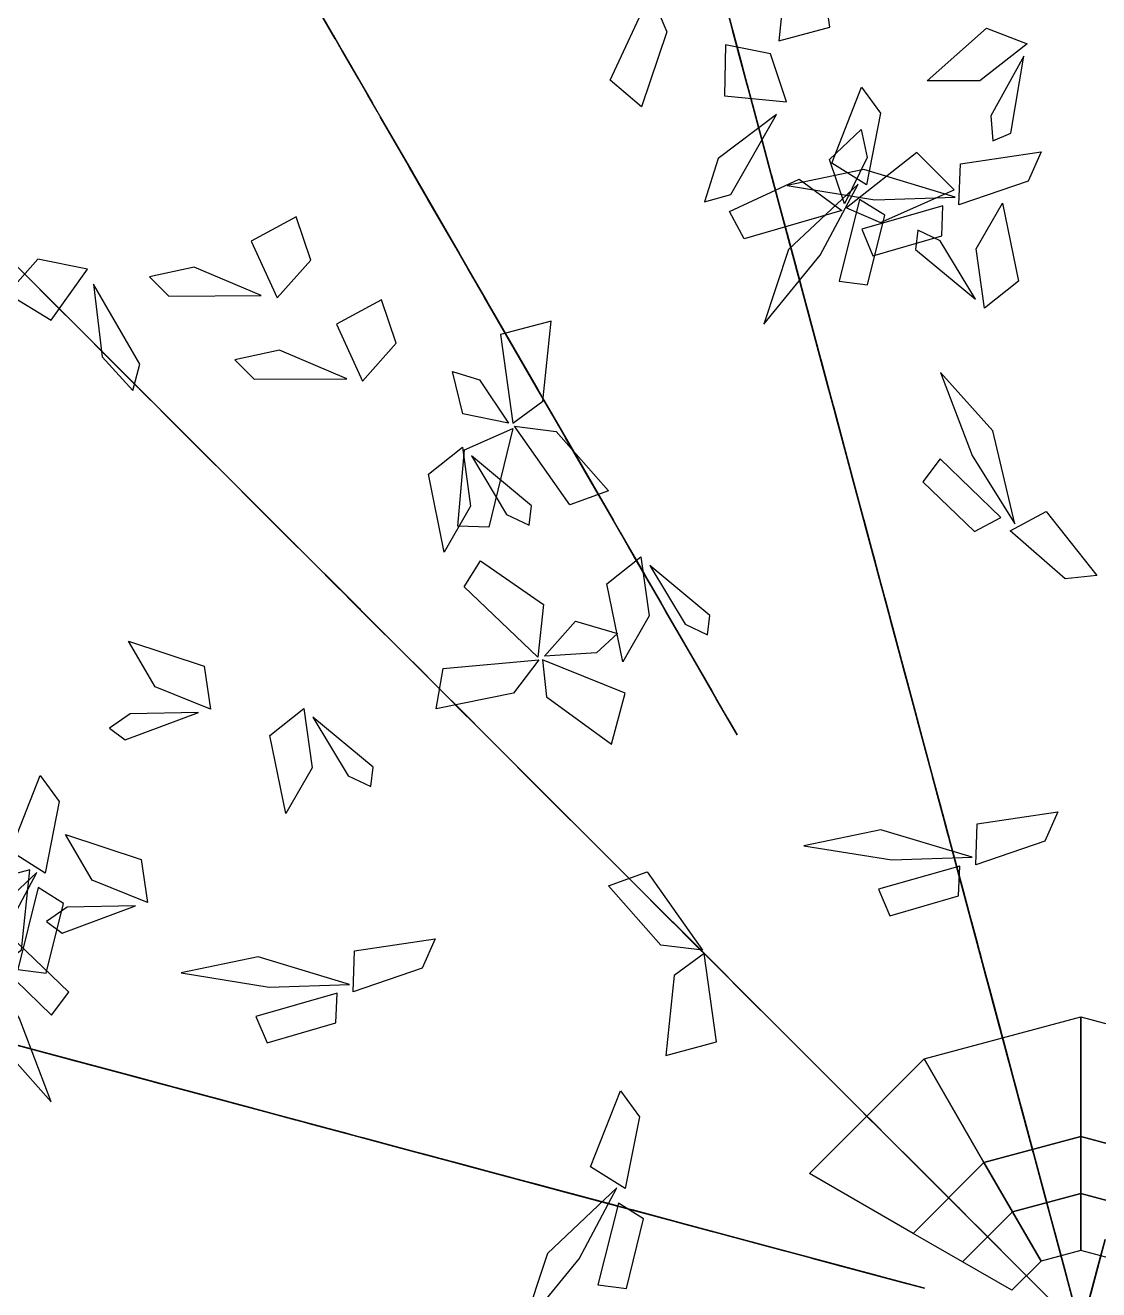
# Model space of a CAD drawing. Extents: x 169.79 to 176.47, y 71.61 to 78.33.
# Drawn here: x 171.769 to 173.175, y 75.022 to 76.678 of the extents above; entities that cross this region are included whole.
import ezdxf

# ---------------------------------------------------------------- set-up
doc = ezdxf.new("R2010")
doc.units = 0
doc.header["$MEASUREMENT"] = 0
doc.layers.add('3D_TREE_03_LEAVES', color=3, linetype='CONTINUOUS')
doc.layers.add('3D_TREE_03_TRUNK', color=45, linetype='CONTINUOUS')

msp = doc.modelspace()

# ---------------------------------------------------------------- linework, layer by layer
at = {"layer": '3D_TREE_03_LEAVES'}
for points in [[(172.7058, 76.6318, 9.1466), (172.6559, 76.8178, 9.0399), (172.6538, 76.8256, 9.0562), (172.6719, 76.7584, 9.1582)], [(172.7557, 76.6576, 4.484), (172.8224, 76.6754, 4.5614), (172.8059, 76.7913, 4.6232), (172.7668, 76.7626, 4.5655)], [(172.1748, 76.6602, 6.4064), (172.1141, 76.7654, 6.3275), (172.1019, 76.7864, 6.4064), (172.1293, 76.7391, 6.4246)], [(172.5877, 76.7201, 5.2439), (172.6089, 76.6696, 5.1951), (172.576, 76.5714, 5.1798), (172.5349, 76.6059, 5.2417)], [(172.7013, 76.6487, 3.2271), (172.7076, 76.6251, 3.1132), (172.694, 76.676, 3.0201), (172.6849, 76.7096, 3.1038)], [(172.95, 76.6053, 7.4238), (173.0277, 76.6744, 7.4797), (173.0809, 76.6536, 7.5867), (173.0191, 76.6054, 7.5355)], [(172.193, 76.6286, 6.2122), (172.2052, 76.6076, 6.3457), (172.1809, 76.6497, 6.4004), (172.1718, 76.6654, 6.3639)], [(172.7067, 76.6284, 9.1443), (172.7139, 76.6015, 8.9645), (172.7091, 76.6195, 8.968), (172.6953, 76.671, 9.0608)], [(172.707, 76.6273, 9.1513), (172.6962, 76.6676, 9.2661), (172.7148, 76.5982, 9.3716), (172.7199, 76.5791, 9.2429)], [(172.7127, 76.606, 3.0812), (172.6996, 76.6551, 2.9796), (172.7144, 76.5996, 3.0163), (172.7127, 76.606, 3.0342)], [(172.1839, 76.6444, 6.4125), (172.2234, 76.5761, 6.4611), (172.2173, 76.5866, 6.5218), (172.2021, 76.6129, 6.5036)], [(172.7659, 76.5778, 7.154), (172.7448, 76.6406, 7.0562), (172.6861, 76.6525, 6.9492), (172.6844, 76.5854, 7.0144)], [(172.7027, 76.6432, 3.2299), (172.7117, 76.6096, 3.181), (172.7246, 76.5614, 3.18), (172.7246, 76.5614, 3.1941)], [(173.0766, 76.6376, 7.596), (173.0334, 76.5593, 7.6053), (173.036, 76.5267, 7.6426), (173.0596, 76.5367, 7.6705)], [(172.7621, 76.4217, 6.1116), (172.7445, 76.4873, 6.0289), (172.7099, 76.6165, 6.0034), (172.7324, 76.5324, 6.1074)], [(172.7467, 76.4791, 3.9966), (172.7116, 76.61, 3.8517), (172.7123, 76.6073, 3.9289), (172.7267, 76.5537, 3.991)], [(172.7142, 76.6005, 3.0831), (172.7373, 76.5141, 3.0586), (172.7454, 76.4841, 2.9636), (172.7251, 76.5596, 2.9881)], [(172.8642, 76.5969, 7.2936), (172.8889, 76.5629, 7.368), (172.8705, 76.469, 7.4332), (172.825, 76.4975, 7.3308)], [(172.2902, 76.4604, 4.2332), (172.2295, 76.5655, 4.1543), (172.2173, 76.5866, 4.2332), (172.2446, 76.5392, 4.2514)], [(172.7211, 76.5746, 9.12), (172.7397, 76.5052, 9.2278), (172.7436, 76.4906, 9.1072), (172.7307, 76.5388, 9.0051)], [(172.2731, 76.4899, 6.5461), (172.2337, 76.5583, 6.5946), (172.2397, 76.5478, 6.6553), (172.2549, 76.5215, 6.6371)], [(172.7527, 76.5613, 7.1493), (172.6764, 76.5036, 7.0842), (172.6582, 76.4469, 7.1121), (172.6928, 76.4562, 7.1586)], [(172.8416, 76.444, 4.8288), (172.8221, 76.502, 4.8797), (172.8635, 76.5415, 4.8555), (172.8716, 76.505, 4.828)], [(172.264, 76.5057, 6.3457), (172.2519, 76.5267, 6.4793), (172.2762, 76.4847, 6.5339), (172.2853, 76.4689, 6.4975)], [(172.3327, 76.3868, 6.3639), (172.272, 76.4919, 6.285), (172.2598, 76.513, 6.3639), (172.2871, 76.4656, 6.3822)], [(172.9853, 76.4624, 4.6839), (172.9366, 76.5112, 4.7614), (172.8444, 76.439, 4.8232), (172.8889, 76.4195, 4.7655)], [(173.0993, 76.5124, 6.4653), (173.0822, 76.474, 6.5397), (172.9917, 76.443, 6.6049), (172.9936, 76.4966, 6.5025)], [(172.7937, 76.3037, 4.1754), (172.7603, 76.4282, 4.1726), (172.7406, 76.5019, 4.0644), (172.7774, 76.3646, 4.0945)], [(172.2822, 76.4741, 6.54), (172.3429, 76.369, 6.4611), (172.3551, 76.3479, 6.54), (172.3278, 76.3953, 6.5582)], [(172.8382, 76.4355, 4.8282), (172.7104, 76.3981, 4.9462), (172.6913, 76.4339, 4.9851), (172.7822, 76.4765, 4.9094)], [(172.7484, 76.4728, 3.9947), (172.7572, 76.44, 3.9025), (172.7552, 76.4473, 3.8987), (172.746, 76.4819, 3.942)], [(172.7637, 76.4155, 6.1074), (172.7703, 76.3909, 5.98), (172.7571, 76.4401, 5.8909), (172.7478, 76.475, 5.9906)], [(172.9868, 76.453, 6.5862), (172.8672, 76.4889, 6.5258), (172.7665, 76.468, 6.5723), (172.8815, 76.4493, 6.6002)], [(172.3084, 76.4288, 4.0389), (172.3205, 76.4078, 4.1725), (172.2962, 76.4499, 4.2271), (172.2871, 76.4656, 4.1907)], [(172.8595, 76.4697, 7.4145), (172.7685, 76.3841, 7.354), (172.7362, 76.2865, 7.4006), (172.8099, 76.3767, 7.4285)], [(172.2993, 76.4446, 4.2393), (172.3387, 76.3762, 4.2878), (172.3327, 76.3868, 4.3485), (172.3175, 76.413, 4.3303)], [(172.8614, 76.4499, 7.4378), (172.8347, 76.3427, 7.503), (172.872, 76.3379, 7.5681), (172.8945, 76.4292, 7.5123)], [(172.9706, 76.4413, 6.6095), (172.8644, 76.4109, 6.6747), (172.879, 76.3762, 6.7398), (172.9693, 76.4023, 6.684)], [(173.0488, 76.4449, 8.2568), (173.0698, 76.343, 8.3126), (173.0252, 76.3074, 8.4197), (173.0144, 76.385, 8.3685)], [(172.0988, 76.3208, 6.898), (172.1426, 76.3705, 6.8003), (172.1236, 76.4273, 6.6933), (172.0646, 76.3952, 6.7584)], [(172.816, 76.2204, 9.4315), (172.7701, 76.3918, 9.3214), (172.7626, 76.4198, 9.326), (172.7845, 76.338, 9.4292)], [(173.0135, 76.3191, 8.429), (172.9673, 76.3957, 8.4383), (172.9377, 76.4097, 8.4755), (172.9346, 76.3843, 8.5034)], [(172.3612, 76.3374, 5.5323), (172.3217, 76.4058, 5.5808), (172.3278, 76.3953, 5.6416), (172.3429, 76.369, 5.6233)], [(172.3509, 76.3552, 6.1697), (172.363, 76.3342, 6.3032), (172.3387, 76.3762, 6.3579), (172.3296, 76.392, 6.3214)], [(172.3703, 76.3216, 4.2089), (172.3308, 76.39, 4.2575), (172.3369, 76.3795, 4.3182), (172.3521, 76.3532, 4.3)], [(172.7665, 76.4053, 6.1095), (172.7951, 76.2986, 6.0798), (172.778, 76.3622, 6.048), (172.7742, 76.3766, 6.0713)], [(172.8214, 76.2001, 3.0926), (172.7755, 76.3716, 2.9824), (172.768, 76.3996, 2.9871), (172.7899, 76.3178, 3.0903)], [(171.7579, 76.3621, 8.8876), (171.7448, 76.3753, 8.6928), (171.7554, 76.3646, 8.7055), (171.7891, 76.331, 8.7948)], [(172.3521, 76.3532, 5.332), (172.3399, 76.3742, 5.4655), (172.3642, 76.3322, 5.5201), (172.3733, 76.3164, 5.4837)], [(171.8502, 76.3584, 8.4569), (171.7852, 76.3715, 8.3592), (171.7455, 76.3266, 8.2521), (171.8028, 76.2916, 8.3173)], [(171.7595, 76.3605, 8.8876), (171.8851, 76.235, 8.7774), (171.9056, 76.2145, 8.7821), (171.8457, 76.2744, 8.8853)], [(172.0779, 76.3239, 6.8934), (171.9898, 76.3612, 6.8282), (171.9315, 76.3486, 6.8561), (171.9569, 76.3233, 6.9027)], [(172.3418, 76.371, 6.37), (172.3813, 76.3026, 6.4186), (172.3752, 76.3131, 6.4793), (172.36, 76.3394, 6.4611)], [(172.3612, 76.3374, 4.0086), (172.349, 76.3585, 4.1421), (172.3733, 76.3164, 4.1968), (172.3824, 76.3006, 4.1604)], [(172.7949, 76.2991, 4.1669), (172.8013, 76.2755, 4.0531), (172.7876, 76.3264, 3.9599), (172.7786, 76.36, 4.0437)], [(171.8059, 76.3141, 3.3563), (171.8354, 76.2846, 3.4711), (171.7846, 76.3355, 3.5767), (171.7706, 76.3494, 3.4479)], [(171.8067, 76.3133, 3.3493), (171.7871, 76.333, 3.1696), (171.8002, 76.3199, 3.173), (171.8379, 76.2821, 3.2658)], [(171.8077, 76.3123, 9.2333), (171.788, 76.332, 9.0536), (171.8011, 76.3189, 9.057), (171.8389, 76.2812, 9.1498)], [(171.8579, 76.3387, 8.4522), (171.8696, 76.2438, 8.3871), (171.9097, 76.1996, 8.415), (171.9189, 76.2343, 8.4615)], [(172.7959, 76.2955, 4.182), (172.7932, 76.3055, 4.2761), (172.7888, 76.3219, 4.2751), (172.7845, 76.3382, 4.2121)], [(171.8855, 76.2345, 6.8263), (171.8223, 76.2978, 6.8018), (171.8003, 76.3197, 6.7068), (171.8556, 76.2645, 6.7313)], [(171.8092, 76.3109, 3.3517), (171.9454, 76.1747, 3.245), (171.9511, 76.1689, 3.2612), (171.9019, 76.2182, 3.3633)], [(171.8102, 76.3099, 9.2356), (171.9463, 76.1737, 9.1289), (171.9521, 76.168, 9.1452), (171.9029, 76.2172, 9.2472)], [(172.2106, 76.2119, 7.0981), (172.2544, 76.2616, 7.0004), (172.2354, 76.3184, 6.8934), (172.1764, 76.2863, 6.9585)], [(172.3703, 76.3216, 5.5262), (172.431, 76.2165, 5.4473), (172.4431, 76.1954, 5.5262), (172.4158, 76.2428, 5.5444)], [(172.3794, 76.3059, 4.2028), (172.4401, 76.2007, 4.1239), (172.4522, 76.1797, 4.2028), (172.4249, 76.227, 4.2211)], [(172.4577, 76.2906, 3.5285), (172.3911, 76.2728, 3.606), (172.4075, 76.1569, 3.6678), (172.4466, 76.1856, 3.61)], [(172.8064, 76.2564, 4.0211), (172.7932, 76.3055, 3.9194), (172.8081, 76.25, 3.9561), (172.8064, 76.2564, 3.974)], [(172.7964, 76.2937, 4.1697), (172.8054, 76.26, 4.1208), (172.8183, 76.2119, 4.1199), (172.8183, 76.2119, 4.134)], [(171.9168, 76.2033, 6.9731), (171.8922, 76.2279, 6.9242), (171.8569, 76.2632, 6.9232), (171.8569, 76.2632, 6.9373)], [(171.9447, 76.1754, 9.5041), (171.8815, 76.2386, 9.4797), (171.8595, 76.2605, 9.3846), (171.9148, 76.2053, 9.4091)], [(172.8166, 76.2181, 9.4315), (172.8214, 76.2002, 9.2367), (172.8175, 76.2148, 9.2494), (172.8052, 76.2607, 9.3388)], [(172.1897, 76.215, 7.0935), (172.1016, 76.2523, 7.0283), (172.0433, 76.2397, 7.0562), (172.0687, 76.2144, 7.1028)], [(172.8078, 76.2509, 4.023), (172.831, 76.1646, 3.9985), (172.839, 76.1346, 3.9034), (172.8188, 76.21, 3.9279)], [(171.8895, 76.2305, 6.8244), (171.9254, 76.1946, 6.7228), (171.8849, 76.2352, 6.7595), (171.8895, 76.2305, 6.7774)], [(172.4018, 76.157, 3.6734), (172.3418, 76.169, 3.7243), (172.3283, 76.2247, 3.7001), (172.3639, 76.2134, 3.6726)], [(172.8221, 76.1979, 3.0926), (172.8269, 76.18, 2.8978), (172.823, 76.1945, 2.9105), (172.8106, 76.2405, 2.9998)], [(171.9208, 76.1993, 6.9703), (171.9035, 76.2166, 6.8564), (171.9408, 76.1793, 6.7633), (171.9654, 76.1547, 6.847)], [(172.4674, 76.1534, 5.9208), (172.4279, 76.2217, 5.9694), (172.434, 76.2112, 6.0301), (172.4492, 76.1849, 6.0119)], [(173.0648, 76.025, 8.6058), (173.0361, 76.1466, 8.5453), (172.9677, 76.2233, 8.5918), (173.009, 76.1144, 8.6198)], [(171.976, 76.1441, 9.6509), (171.9514, 76.1687, 9.602), (171.9161, 76.204, 9.601), (171.9161, 76.204, 9.6152)], [(171.9181, 76.2019, 6.9853), (171.9254, 76.1946, 7.0794), (171.9374, 76.1826, 7.0785), (171.9494, 76.1706, 7.0154)], [(171.9241, 76.1959, 6.9787), (172.0153, 76.1048, 6.9759), (172.0692, 76.0509, 6.8677), (171.9687, 76.1513, 6.8978)], [(172.8737, 76.0052, 9.5023), (172.8238, 76.1912, 9.3956), (172.8217, 76.1991, 9.4118), (172.8398, 76.1318, 9.5139)], [(171.9487, 76.1714, 9.5022), (171.9846, 76.1354, 9.4006), (171.944, 76.176, 9.4373), (171.9487, 76.1714, 9.4552)], [(172.4583, 76.1692, 5.7205), (172.4462, 76.1902, 5.854), (172.4705, 76.1481, 5.9087), (172.4796, 76.1323, 5.8722)], [(172.8791, 75.985, 3.1634), (172.8293, 76.171, 3.0567), (172.8272, 76.1789, 3.0729), (172.8452, 76.1116, 3.175)], [(171.9651, 76.155, 3.2809), (171.9519, 76.1681, 3.0861), (171.9626, 76.1575, 3.0988), (171.9962, 76.1238, 3.1881)], [(171.98, 76.1401, 9.6481), (171.9627, 76.1574, 9.5342), (171.9999, 76.1201, 9.4411), (172.0246, 76.0955, 9.5248)], [(171.9667, 76.1534, 3.2809), (172.0922, 76.0279, 3.1707), (172.1127, 76.0073, 3.1754), (172.0528, 76.0672, 3.2786)], [(171.9773, 76.1427, 9.6631), (171.9846, 76.1354, 9.7572), (171.9966, 76.1234, 9.7563), (172.0086, 76.1115, 9.6933)], [(172.4074, 76.1497, 3.6728), (172.3759, 76.0204, 3.7908), (172.3354, 76.0218, 3.8297), (172.344, 76.1218, 3.7539)], [(172.4097, 76.1527, 3.6684), (172.4641, 76.1459, 3.6197), (172.5326, 76.0683, 3.6044), (172.4822, 76.05, 3.6663)], [(172.5391, 76.0292, 5.6537), (172.4784, 76.1343, 5.5748), (172.4663, 76.1554, 5.6537), (172.4936, 76.1081, 5.6719)], [(171.9833, 76.1368, 9.6566), (172.0745, 76.0456, 9.6537), (172.1284, 75.9917, 9.5455), (172.0279, 76.0922, 9.5756)], [(172.3176, 75.9879, 8.9129), (172.2967, 76.0898, 8.9688), (172.3413, 76.1254, 9.0758), (172.3521, 76.0479, 9.0246)], [(172.4765, 76.1376, 5.9147), (172.5372, 76.0324, 5.8358), (172.5494, 76.0114, 5.9147), (172.5221, 76.0587, 5.9329)], [(172.353, 76.1138, 9.0851), (172.3992, 76.0372, 9.0944), (172.4287, 76.0231, 9.1316), (172.4318, 76.0486, 9.1595)], [(173.0466, 76.0332, 8.6291), (172.9671, 76.11, 8.6942), (172.9444, 76.08, 8.7594), (173.0121, 76.0149, 8.7035)], [(172.122, 75.998, 5.2739), (172.02, 76.1001, 5.4098), (172.083, 76.037, 5.3991), (172.1205, 75.9995, 5.3418)], [(172.0479, 76.0721, 6.7981), (172.0239, 76.0961, 6.7059), (172.0293, 76.0908, 6.7021), (172.0546, 76.0655, 6.7454)], [(172.9029, 75.8962, 7.9945), (172.8853, 75.9618, 7.9117), (172.8507, 76.091, 7.8862), (172.8732, 76.0069, 7.9902)], [(172.1104, 76.0097, 9.7216), (172.0595, 76.0605, 9.8295), (172.0489, 76.0712, 9.7089), (172.0841, 76.0359, 9.6068)], [(172.0526, 76.0675, 6.8), (172.1484, 75.9717, 6.655), (172.1464, 75.9737, 6.7322), (172.1071, 76.0129, 6.7943)], [(172.8746, 76.0018, 9.5), (172.8818, 75.975, 9.3202), (172.877, 75.9929, 9.3237), (172.8632, 76.0444, 9.4165)], [(172.1071, 76.013, 9.4759), (172.0831, 76.0369, 9.3837), (172.0885, 76.0316, 9.3799), (172.1137, 76.0063, 9.4232)], [(172.5573, 75.9976, 5.4594), (172.5695, 75.9766, 5.593), (172.5452, 76.0187, 5.6476), (172.5361, 76.0344, 5.6112)], [(172.8749, 76.0007, 9.5069), (172.8641, 76.0411, 9.6217), (172.8827, 75.9716, 9.7273), (172.8878, 75.9525, 9.5985)], [(172.9191, 75.8355, 10.1702), (172.9016, 75.9012, 10.0874), (172.8669, 76.0304, 10.062), (172.8895, 75.9463, 10.166)], [(173.1725, 75.9573, 8.4848), (173.1307, 75.9529, 8.5593), (173.0586, 76.0158, 8.6244), (173.106, 76.0409, 8.522)], [(172.2108, 75.9092, 3.1819), (172.1087, 76.0113, 3.3177), (172.1718, 75.9483, 3.3071), (172.2093, 75.9107, 3.2498)], [(172.5482, 76.0134, 5.6598), (172.5877, 75.945, 5.7083), (172.5816, 75.9556, 5.769), (172.5664, 75.9819, 5.7508)], [(172.88, 75.9816, 3.1611), (172.8872, 75.9547, 2.9813), (172.8824, 75.9727, 2.9848), (172.8686, 76.0242, 3.0775)], [(172.8803, 75.9805, 3.168), (172.8695, 76.0209, 3.2828), (172.8881, 75.9514, 3.3884), (172.8932, 75.9323, 3.2596)], [(172.1117, 76.0083, 9.4778), (172.2076, 75.9125, 9.3329), (172.2056, 75.9145, 9.41), (172.1663, 75.9537, 9.4721)], [(172.1296, 75.9905, 5.2633), (172.1761, 75.944, 5.1593), (172.1521, 75.968, 5.0531), (172.116, 76.004, 5.1508)], [(172.598, 75.9273, 5.6658), (172.5585, 75.9956, 5.7144), (172.5646, 75.9851, 5.7751), (172.5797, 75.9588, 5.7569)], [(172.1498, 75.9703, 9.746), (172.1301, 75.99, 9.5662), (172.1432, 75.9769, 9.5697), (172.1809, 75.9391, 9.6625)], [(172.1341, 75.986, 5.2697), (172.1476, 75.9725, 5.3588), (172.1626, 75.9575, 5.3652), (172.1656, 75.9545, 5.2909)], [(172.4399, 75.8503, 4.8486), (172.3436, 75.9422, 4.9665), (172.3651, 75.9766, 5.0055), (172.4474, 75.9192, 4.9297)], [(172.5514, 75.8443, 9.1782), (172.5304, 75.9462, 9.234), (172.575, 75.9818, 9.341), (172.5858, 75.9043, 9.2898)], [(172.1522, 75.9678, 9.7483), (172.2884, 75.8317, 9.6416), (172.2941, 75.8259, 9.6578), (172.2449, 75.8751, 9.7599)], [(172.5889, 75.943, 5.4655), (172.5767, 75.9641, 5.5991), (172.601, 75.922, 5.6537), (172.6101, 75.9062, 5.6173)], [(172.5867, 75.9702, 9.3503), (172.6329, 75.8936, 9.3596), (172.6625, 75.8795, 9.3969), (172.6655, 75.905, 9.4248)], [(172.2559, 75.8642, 8.6008), (172.1926, 75.9274, 8.5764), (172.1707, 75.9494, 8.4813), (172.2259, 75.8941, 8.5058)], [(172.6192, 75.8905, 3.6626), (172.5797, 75.9588, 3.7111), (172.5858, 75.9483, 3.7718), (172.601, 75.922, 3.7536)], [(172.9045, 75.89, 7.9902), (172.9111, 75.8654, 7.8629), (172.898, 75.9146, 7.7737), (172.8886, 75.9495, 7.8735)], [(172.889, 75.9481, 9.4756), (172.9076, 75.8786, 9.5835), (172.9115, 75.864, 9.4629), (172.8986, 75.9122, 9.3608)], [(172.6101, 75.9062, 3.4622), (172.598, 75.9273, 3.5958), (172.6222, 75.8852, 3.6504), (172.6314, 75.8694, 3.614)], [(172.8944, 75.9278, 3.1367), (172.913, 75.8584, 3.2446), (172.9169, 75.8438, 3.1239), (172.904, 75.892, 3.0219)], [(172.2183, 75.9017, 3.1712), (172.2649, 75.8552, 3.0672), (172.2409, 75.8792, 2.9611), (172.2048, 75.9152, 3.0587)], [(172.6071, 75.9115, 5.6598), (172.6678, 75.8063, 5.5808), (172.6799, 75.7853, 5.6598), (172.6526, 75.8326, 5.678)], [(172.2998, 75.8202, 4.1066), (172.2366, 75.8835, 4.0822), (172.2146, 75.9054, 3.9871), (172.2699, 75.8502, 4.0116)], [(172.2228, 75.8972, 3.1776), (172.2363, 75.8837, 3.2668), (172.2514, 75.8687, 3.2731), (172.2544, 75.8657, 3.1988)], [(172.449, 75.8515, 4.8492), (172.4894, 75.8974, 4.9), (172.5443, 75.8813, 4.8759), (172.5168, 75.856, 4.8484)], [(172.2872, 75.8329, 8.7476), (172.2625, 75.8575, 8.6987), (172.2273, 75.8928, 8.6978), (172.2273, 75.8928, 8.7119)], [(172.9208, 75.8294, 10.166), (172.9274, 75.8048, 10.0386), (172.9142, 75.854, 9.9495), (172.9049, 75.8889, 10.0492)], [(172.9073, 75.8798, 7.9924), (172.9359, 75.7731, 7.9626), (172.9188, 75.8367, 7.9308), (172.915, 75.851, 7.9542)], [(172.9241, 75.817, 9.9107), (172.9304, 75.7934, 9.7969), (172.9168, 75.8443, 9.7037), (172.9078, 75.8779, 9.7875)], [(171.9041, 75.8712, 7.7682), (172.0029, 75.8385, 7.824), (172.0114, 75.782, 7.9311), (171.9388, 75.8114, 7.8799)], [(172.2599, 75.8602, 8.599), (172.2958, 75.8243, 8.4973), (172.2552, 75.8648, 8.534), (172.2599, 75.8602, 8.5519)], [(172.6283, 75.8747, 3.6565), (172.689, 75.7695, 3.5776), (172.7012, 75.7485, 3.6565), (172.6739, 75.7958, 3.6747)], [(172.3311, 75.789, 4.2534), (172.3065, 75.8136, 4.2045), (172.2712, 75.8489, 4.2036), (172.2712, 75.8489, 4.2177)], [(172.2911, 75.8289, 8.7448), (172.2738, 75.8462, 8.631), (172.3111, 75.8089, 8.5378), (172.3357, 75.7843, 8.6215)], [(172.4413, 75.8467, 4.8442), (172.4082, 75.8031, 4.7954), (172.3068, 75.7825, 4.7802), (172.3161, 75.8353, 4.8421)], [(172.5367, 75.7363, 4.7043), (172.5546, 75.8029, 4.7818), (172.446, 75.8466, 4.8436), (172.4514, 75.7983, 4.7858)], [(172.3038, 75.8162, 4.1048), (172.3397, 75.7803, 4.0031), (172.2991, 75.8209, 4.0398), (172.3038, 75.8162, 4.0577)], [(172.9356, 75.7743, 9.7649), (172.9224, 75.8234, 9.6633), (172.9373, 75.7679, 9.7), (172.9356, 75.7743, 9.7178)], [(172.9235, 75.8191, 10.1681), (172.9521, 75.7125, 10.1384), (172.9351, 75.7761, 10.1065), (172.9312, 75.7904, 10.1299)], [(172.9256, 75.8115, 9.9136), (172.9346, 75.7779, 9.8646), (172.9475, 75.7297, 9.8637), (172.9475, 75.7297, 9.8778)], [(172.374, 75.746, 9.643), (172.3232, 75.7969, 9.7508), (172.3125, 75.8076, 9.6302), (172.3478, 75.7723, 9.5282)], [(172.3351, 75.785, 4.2506), (172.3178, 75.8023, 4.1367), (172.3551, 75.765, 4.0436), (172.3797, 75.7404, 4.1273)], [(171.9955, 75.7777, 7.9404), (171.906, 75.776, 7.9497), (171.8791, 75.7574, 7.9869), (171.8996, 75.742, 8.0148)], [(172.1101, 75.6456, 8.2568), (172.0891, 75.7475, 8.3126), (172.1337, 75.7831, 8.4197), (172.1445, 75.7055, 8.3685)], [(172.4121, 75.708, 2.9864), (172.3488, 75.7712, 2.9619), (172.3269, 75.7932, 2.8669), (172.3821, 75.7379, 2.8913)], [(172.3324, 75.7876, 4.2657), (172.3397, 75.7803, 4.3598), (172.3517, 75.7683, 4.3588), (172.3637, 75.7564, 4.2958)], [(172.3384, 75.7816, 4.2591), (172.4296, 75.6905, 4.2562), (172.4835, 75.6366, 4.148), (172.383, 75.7371, 4.1781)], [(172.9687, 75.6504, 5.1054), (172.9337, 75.7814, 4.9605), (172.9344, 75.7786, 5.0376), (172.9488, 75.725, 5.0997)], [(172.1454, 75.7715, 8.429), (172.1916, 75.6949, 8.4383), (172.2212, 75.6808, 8.4755), (172.2243, 75.7062, 8.5034)], [(172.937, 75.7688, 9.7668), (172.9602, 75.6824, 9.7423), (172.9682, 75.6524, 9.6473), (172.948, 75.7279, 9.6717)], [(172.4126, 75.7075, 9.6743), (172.4421, 75.678, 9.7891), (172.3912, 75.7288, 9.8947), (172.3773, 75.7428, 9.7659)], [(172.4433, 75.6767, 3.1332), (172.4187, 75.7013, 3.0842), (172.3834, 75.7366, 3.0833), (172.3834, 75.7366, 3.0974)], [(172.4134, 75.7067, 9.6673), (172.3937, 75.7264, 9.4876), (172.4068, 75.7132, 9.491), (172.4446, 75.6755, 9.5838)], [(172.985, 75.5898, 10.3355), (172.9499, 75.7207, 10.1906), (172.9506, 75.718, 10.2678), (172.965, 75.6644, 10.3299)], [(171.7884, 75.6954, 6.4653), (171.8131, 75.6614, 6.5397), (171.7947, 75.5675, 6.6049), (171.7492, 75.596, 6.5025)], [(172.416, 75.704, 2.9845), (172.452, 75.6681, 2.8829), (172.4114, 75.7087, 2.9196), (172.416, 75.704, 2.9374)], [(172.4158, 75.7042, 9.6696), (172.552, 75.568, 9.5629), (172.5578, 75.5623, 9.5792), (172.5085, 75.6115, 9.6812)], [(172.4473, 75.6727, 3.1304), (172.43, 75.69, 3.0165), (172.4673, 75.6528, 2.9233), (172.4919, 75.6281, 3.0071)], [(172.4622, 75.6579, 4.0784), (172.4382, 75.6818, 3.9862), (172.4436, 75.6765, 3.9824), (172.4689, 75.6512, 4.0257)], [(172.9735, 75.6327, 6.7574), (172.9798, 75.6091, 6.6435), (172.9662, 75.66, 6.5503), (172.9572, 75.6937, 6.6341)], [(172.9958, 75.5494, 3.1807), (172.9607, 75.6803, 3.0358), (172.9615, 75.6776, 3.113), (172.9758, 75.6239, 3.1751)], [(173.0158, 75.475, 5.2842), (172.9824, 75.5995, 5.2814), (172.9627, 75.6732, 5.1731), (172.9994, 75.5359, 5.2033)], [(172.4669, 75.6532, 4.0803), (172.5627, 75.5574, 3.9354), (172.5607, 75.5594, 4.0125), (172.5214, 75.5986, 4.0746)], [(172.9704, 75.6441, 5.1035), (172.9792, 75.6113, 5.0113), (172.9773, 75.6186, 5.0075), (172.968, 75.6532, 5.0508)], [(173.1214, 75.6477, 8.1125), (173.1043, 75.6093, 8.187), (173.0138, 75.5783, 8.2521), (173.0157, 75.6319, 8.1498)], [(172.5626, 75.5575, 10.115), (172.4993, 75.6207, 10.0905), (172.4774, 75.6427, 9.9955), (172.5326, 75.5874, 10.0199)], [(172.9849, 75.59, 6.6115), (172.9718, 75.6391, 6.5099), (172.9866, 75.5837, 6.5466), (172.9849, 75.59, 6.5645)], [(171.8216, 75.6179, 8.2568), (171.9204, 75.5851, 8.3126), (171.9289, 75.5287, 8.4197), (171.8563, 75.5581, 8.3685)], [(173.0089, 75.5882, 8.2335), (172.8892, 75.6242, 8.173), (172.7886, 75.6033, 8.2196), (172.9036, 75.5846, 8.2475)], [(172.9749, 75.6273, 6.7602), (172.984, 75.5937, 6.7113), (172.9969, 75.5455, 6.7103), (172.9969, 75.5455, 6.7244)], [(173.032, 75.4143, 10.5143), (172.9986, 75.5389, 10.5115), (172.9789, 75.6125, 10.4033), (173.0157, 75.4753, 10.4334)], [(173.0175, 75.4685, 9.0384), (172.9824, 75.5994, 8.8935), (172.9831, 75.5967, 8.9707), (172.9975, 75.5431, 9.0328)], [(172.5938, 75.5262, 10.2618), (172.5692, 75.5508, 10.2128), (172.5339, 75.5861, 10.2119), (172.5339, 75.5861, 10.226)], [(172.9867, 75.5834, 10.3336), (172.9955, 75.5507, 10.2414), (172.9935, 75.558, 10.2377), (172.9843, 75.5925, 10.2809)], [(172.9864, 75.5846, 6.6134), (173.0095, 75.4982, 6.5889), (173.0176, 75.4682, 6.4939), (172.9974, 75.5436, 6.5184)], [(171.7837, 75.5682, 6.5862), (171.6927, 75.4826, 6.5258), (171.6604, 75.385, 6.5723), (171.7341, 75.4752, 6.6002)], [(171.7747, 75.5716, 4.6839), (171.7081, 75.5538, 4.7614), (171.7246, 75.4379, 4.8232), (171.7636, 75.4667, 4.7655)], [(172.6556, 75.4663, 3.5837), (172.6013, 75.4732, 3.5349), (172.5327, 75.5507, 3.5196), (172.5831, 75.5691, 3.5815)], [(172.9927, 75.5766, 8.2568), (172.8865, 75.5462, 8.3219), (172.901, 75.5115, 8.3871), (172.9913, 75.5376, 8.3312)], [(173.0428, 75.3739, 3.3595), (173.0095, 75.4985, 3.3567), (172.9897, 75.5721, 3.2485), (173.0265, 75.4348, 3.2786)], [(171.7856, 75.5484, 6.6095), (171.7589, 75.4412, 6.6747), (171.7962, 75.4364, 6.7398), (171.8187, 75.5277, 6.684)], [(172.5717, 75.5484, 9.5989), (172.5586, 75.5615, 9.4041), (172.5692, 75.5508, 9.4168), (172.6029, 75.5172, 9.5061)], [(172.5665, 75.5535, 10.1131), (172.6025, 75.5176, 10.0115), (172.5619, 75.5582, 10.0482), (172.5665, 75.5535, 10.066)], [(172.5733, 75.5467, 9.5989), (172.6988, 75.4212, 9.4887), (172.7194, 75.4007, 9.4934), (172.6595, 75.4606, 9.5966)], [(172.9975, 75.543, 3.1788), (173.0063, 75.5103, 3.0866), (173.0043, 75.5176, 3.0828), (172.9951, 75.5521, 3.1261)], [(172.5978, 75.5222, 10.2589), (172.5805, 75.5395, 10.1451), (172.6178, 75.5023, 10.0519), (172.6424, 75.4776, 10.1357)], [(172.644, 75.4761, 10.389), (172.5931, 75.5269, 10.4969), (172.5825, 75.5376, 10.3763), (172.6177, 75.5023, 10.2742)], [(173.017, 75.4704, 5.2757), (173.0233, 75.4468, 5.1618), (173.0097, 75.4977, 5.0687), (173.0007, 75.5313, 5.1524)], [(171.9129, 75.5244, 8.429), (171.8235, 75.5226, 8.4383), (171.7966, 75.5041, 8.4755), (171.817, 75.4887, 8.5034)], [(172.6551, 75.4649, 3.053), (172.6043, 75.5158, 3.1609), (172.5936, 75.5264, 3.0403), (172.6289, 75.4912, 2.9382)], [(172.6845, 75.4355, 6.2405), (172.6213, 75.4988, 6.2161), (172.5993, 75.5207, 6.121), (172.6546, 75.4655, 6.1455)], [(173.0179, 75.4668, 5.2908), (173.0153, 75.4768, 5.3849), (173.0109, 75.4932, 5.3839), (173.0065, 75.5095, 5.3209)], [(172.3058, 75.4812, 8.4848), (172.2887, 75.4428, 8.5593), (172.1982, 75.4118, 8.6244), (172.2001, 75.4654, 8.522)], [(173.0645, 75.2931, 9.2172), (173.0311, 75.4176, 9.2144), (173.0114, 75.4913, 9.1062), (173.0482, 75.354, 9.1363)], [(171.7054, 75.4663, 7.4145), (171.7341, 75.3447, 7.354), (171.8025, 75.268, 7.4006), (171.7612, 75.3769, 7.4285)], [(171.7236, 75.4581, 7.4378), (171.8031, 75.3813, 7.503), (171.8258, 75.4113, 7.5681), (171.7581, 75.4764, 7.5123)], [(172.6077, 75.3285, 3.4438), (172.6743, 75.3463, 3.5212), (172.6578, 75.4622, 3.5831), (172.6187, 75.4334, 3.5253)], [(172.7289, 75.3911, 7.433), (172.6657, 75.4544, 7.4085), (172.6437, 75.4763, 7.3135), (172.699, 75.4211, 7.338)], [(172.7158, 75.4043, 6.3873), (172.6912, 75.4289, 6.3384), (172.6559, 75.4642, 6.3374), (172.6559, 75.4642, 6.3516)], [(173.0284, 75.4277, 5.1299), (173.0153, 75.4768, 5.0282), (173.0301, 75.4213, 5.0649), (173.0284, 75.4277, 5.0828)], [(173.0192, 75.4622, 9.0366), (173.028, 75.4294, 8.9443), (173.026, 75.4367, 8.9406), (173.0168, 75.4713, 8.9839)], [(173.0332, 75.4098, 10.5058), (173.0396, 75.3862, 10.392), (173.0259, 75.4371, 10.2988), (173.0169, 75.4707, 10.3826)], [(173.0184, 75.465, 5.2785), (173.0274, 75.4313, 5.2296), (173.0404, 75.3832, 5.2287), (173.0404, 75.3832, 5.2428)], [(172.1933, 75.4217, 8.6058), (172.0736, 75.4577, 8.5453), (171.973, 75.4368, 8.5918), (172.088, 75.4181, 8.6198)], [(172.6937, 75.4264, 3.0843), (172.7232, 75.3968, 3.1992), (172.6724, 75.4477, 3.3047), (172.6584, 75.4616, 3.176)], [(172.6833, 75.4367, 10.4134), (172.6637, 75.4564, 10.2336), (172.6768, 75.4433, 10.2371), (172.7145, 75.4055, 10.3299)], [(173.0342, 75.4062, 10.5209), (173.0315, 75.4162, 10.615), (173.0271, 75.4325, 10.614), (173.0227, 75.4489, 10.551)], [(172.6945, 75.4255, 3.0774), (172.6748, 75.4452, 2.8976), (172.688, 75.4321, 2.9011), (172.7257, 75.3944, 2.9939)], [(172.6885, 75.4315, 6.2386), (172.7244, 75.3956, 6.137), (172.6839, 75.4362, 6.1737), (172.6885, 75.4315, 6.1916)], [(172.6858, 75.4342, 10.4157), (172.822, 75.2981, 10.309), (172.8277, 75.2923, 10.3252), (172.7785, 75.3416, 10.4273)], [(173.0441, 75.3694, 3.351), (173.0504, 75.3457, 3.2372), (173.0367, 75.3966, 3.144), (173.0277, 75.4303, 3.2278)], [(172.697, 75.4231, 3.0797), (172.8331, 75.2869, 2.973), (172.8389, 75.2812, 2.9892), (172.7897, 75.3304, 3.0913)], [(172.7602, 75.3599, 7.5798), (172.7356, 75.3845, 7.5309), (172.7003, 75.4198, 7.5299), (172.7003, 75.4198, 7.544)], [(172.7198, 75.4003, 6.3845), (172.7025, 75.4176, 6.2706), (172.7398, 75.3803, 6.1775), (172.7644, 75.3557, 6.2612)], [(173.0299, 75.4223, 5.1317), (173.053, 75.3359, 5.1073), (173.0611, 75.3059, 5.0122), (173.0408, 75.3813, 5.0367)], [(173.0447, 75.3671, 10.36), (173.0315, 75.4162, 10.2584), (173.0464, 75.3607, 10.2951), (173.0447, 75.3671, 10.3129)], [(172.1771, 75.4101, 8.6291), (172.0709, 75.3797, 8.6942), (172.0854, 75.345, 8.7594), (172.1757, 75.3711, 8.7035)], [(172.7171, 75.4029, 6.3996), (172.7244, 75.3956, 6.4936), (172.7364, 75.3836, 6.4927), (172.7484, 75.3716, 6.4297)], [(172.7231, 75.3969, 6.393), (172.8143, 75.3058, 6.3901), (172.8682, 75.2519, 6.2819), (172.7677, 75.3523, 6.312)], [(173.045, 75.3657, 3.3661), (173.0423, 75.3757, 3.4602), (173.038, 75.3921, 3.4592), (173.0336, 75.4085, 3.3962)], [(173.0347, 75.4043, 10.5087), (173.0437, 75.3707, 10.4597), (173.0566, 75.3225, 10.4588), (173.0566, 75.3225, 10.4729)], [(171.6139, 75.3806, 3.4064), (171.7853, 75.3347, 3.2962), (171.8134, 75.3272, 3.3009), (171.7316, 75.3491, 3.4041)], [(172.7329, 75.3872, 7.4311), (172.7688, 75.3512, 7.3295), (172.7282, 75.3918, 7.3662), (172.7329, 75.3872, 7.3841)], [(171.6568, 75.3691, 9.6566), (171.7813, 75.3357, 9.6537), (171.855, 75.316, 9.5455), (171.7177, 75.3528, 9.5756)], [(172.7642, 75.3559, 7.577), (172.7469, 75.3732, 7.4631), (172.7841, 75.3359, 7.3699), (172.8088, 75.3113, 7.4537)], [(173.0555, 75.3266, 3.2052), (173.0423, 75.3757, 3.1035), (173.0572, 75.3203, 3.1402), (173.0555, 75.3266, 3.1581)], [(173.0601, 75.3093, 10.0837), (173.0665, 75.2857, 9.9699), (173.0528, 75.3366, 9.8767), (173.0438, 75.3703, 9.9605)], [(173.0455, 75.3639, 3.3538), (173.0545, 75.3303, 3.3049), (173.0674, 75.2821, 3.304), (173.0674, 75.2821, 3.3181)], [(171.8472, 75.3181, 3.8519), (171.7609, 75.3412, 3.8274), (171.7309, 75.3493, 3.7324), (171.8063, 75.329, 3.7568)], [(172.8619, 75.2582, 10.3994), (172.7598, 75.3603, 10.5353), (172.8228, 75.2972, 10.5247), (172.8604, 75.2597, 10.4674)], [(172.7615, 75.3585, 7.592), (172.7688, 75.3512, 7.6861), (172.7808, 75.3392, 7.6852), (172.7928, 75.3273, 7.6221)], [(172.7675, 75.3525, 7.5854), (172.8587, 75.2614, 7.5826), (172.9126, 75.2075, 7.4744), (172.8121, 75.308, 7.5045)], [(173.0461, 75.3616, 10.3619), (173.0693, 75.2752, 10.3374), (173.0773, 75.2452, 10.2424), (173.0571, 75.3207, 10.2668)], [(173.0657, 75.2885, 9.2088), (173.0721, 75.2649, 9.0949), (173.0584, 75.3158, 9.0017), (173.0494, 75.3494, 9.0855)], [(171.8259, 75.3238, 9.4759), (171.7932, 75.3326, 9.3837), (171.8004, 75.3306, 9.3799), (171.835, 75.3214, 9.4232)], [(171.89, 75.3066, 3.9987), (171.8563, 75.3156, 3.9498), (171.8081, 75.3286, 3.9488), (171.8081, 75.3286, 3.9629)], [(171.9201, 75.2986, 8.3899), (171.8134, 75.3271, 8.3601), (171.877, 75.3101, 8.3283), (171.8914, 75.3062, 8.3516)], [(171.9114, 75.3009, 9.8072), (171.8419, 75.3195, 9.9151), (171.8273, 75.3234, 9.7944), (171.8755, 75.3105, 9.6924)], [(171.8323, 75.3221, 9.4778), (171.9632, 75.287, 9.3329), (171.9604, 75.2877, 9.41), (171.9068, 75.3021, 9.4721)], [(171.8527, 75.3166, 3.85), (171.9018, 75.3035, 3.7484), (171.8463, 75.3183, 3.7851), (171.8527, 75.3166, 3.803)], [(173.0667, 75.2849, 9.2238), (173.064, 75.2949, 9.3179), (173.0596, 75.3113, 9.317), (173.0552, 75.3276, 9.2539)], [(173.057, 75.3212, 3.2071), (173.0801, 75.2348, 3.1826), (173.0881, 75.2048, 3.0875), (173.0679, 75.2803, 3.112)], [(173.0716, 75.2666, 9.9379), (173.0584, 75.3157, 9.8362), (173.0733, 75.2603, 9.8729), (173.0716, 75.2666, 9.8908)], [(171.8954, 75.3052, 3.9959), (171.8718, 75.3115, 3.882), (171.9227, 75.2979, 3.7888), (171.9563, 75.2888, 3.8726)], [(172.0134, 75.2736, 3.2262), (171.927, 75.2967, 3.2017), (171.897, 75.3047, 3.1067), (171.9725, 75.2845, 3.1311)], [(171.9303, 75.2958, 8.3877), (171.9057, 75.3024, 8.2604), (171.955, 75.2892, 8.1712), (171.9898, 75.2799, 8.271)], [(172.8469, 75.2732, 6.2123), (172.8229, 75.2971, 6.1201), (172.8283, 75.2918, 6.1163), (172.8536, 75.2665, 6.1596)], [(173.0616, 75.3039, 10.0865), (173.0706, 75.2703, 10.0376), (173.0835, 75.2221, 10.0367), (173.0835, 75.2221, 10.0508)], [(171.9365, 75.2942, 8.392), (172.0021, 75.2766, 8.3092), (172.1313, 75.242, 8.2837), (172.0472, 75.2645, 8.3877)], [(171.9651, 75.2865, 9.8316), (171.9382, 75.2937, 9.6518), (171.9562, 75.2889, 9.6553), (172.0077, 75.2751, 9.7481)], [(171.9685, 75.2856, 9.8339), (172.1545, 75.2357, 9.7272), (172.1624, 75.2336, 9.7434), (172.0951, 75.2517, 9.8455)], [(172.0561, 75.2621, 3.3729), (172.0225, 75.2711, 3.324), (171.9743, 75.284, 3.3231), (171.9743, 75.284, 3.3372)], [(172.5483, 75.2822, 8.1125), (172.5731, 75.2481, 8.187), (172.5546, 75.1543, 8.2521), (172.5091, 75.1827, 8.1498)], [(172.8528, 75.2672, 3.0089), (172.8397, 75.2803, 2.8141), (172.8504, 75.2697, 2.8269), (172.884, 75.2361, 2.9162)], [(173.0772, 75.2458, 9.0629), (173.064, 75.2949, 8.9613), (173.0789, 75.2394, 8.998), (173.0772, 75.2458, 9.0159)], [(173.0672, 75.2831, 9.2116), (173.0762, 75.2494, 9.1627), (173.0891, 75.2012, 9.1617), (173.0891, 75.2012, 9.1758)], [(172.0188, 75.2721, 3.2243), (172.0679, 75.2589, 3.1226), (172.0125, 75.2738, 3.1593), (172.0188, 75.2721, 3.1772)], [(172.1222, 75.2444, 4.6032), (172.0156, 75.273, 4.5735), (172.0791, 75.2559, 4.5417), (172.0935, 75.2521, 4.565)], [(172.0615, 75.2607, 3.3701), (172.0379, 75.267, 3.2563), (172.0888, 75.2533, 3.1631), (172.1225, 75.2443, 3.2469)], [(172.8516, 75.2685, 6.2142), (172.9474, 75.1727, 6.0693), (172.9454, 75.1747, 6.1464), (172.9061, 75.2139, 6.2085)], [(172.8545, 75.2656, 3.0089), (172.98, 75.1401, 2.8988), (173.0005, 75.1196, 2.9034), (172.9406, 75.1795, 3.0066)], [(172.8694, 75.2507, 10.3888), (172.9159, 75.2041, 10.2848), (172.8919, 75.2282, 10.1787), (172.8559, 75.2642, 10.2763)], [(172.1325, 75.2417, 4.6011), (172.1079, 75.2482, 4.4738), (172.1571, 75.2351, 4.3846), (172.1919, 75.2257, 4.4844)], [(172.8913, 75.2288, 7.4048), (172.8673, 75.2527, 7.3125), (172.8727, 75.2474, 7.3088), (172.8979, 75.2221, 7.3521)], [(173.073, 75.2612, 9.9398), (173.0962, 75.1748, 9.9153), (173.1042, 75.1448, 9.8203), (173.084, 75.2203, 9.8447)], [(172.1386, 75.24, 4.6054), (172.2042, 75.2224, 4.5226), (172.3334, 75.1878, 4.4971), (172.2494, 75.2103, 4.6011)], [(172.8739, 75.2462, 10.3952), (172.8874, 75.2327, 10.4843), (172.9024, 75.2177, 10.4907), (172.9054, 75.2147, 10.4164)], [(173.0786, 75.2403, 9.0648), (173.1018, 75.154, 9.0403), (173.1098, 75.124, 8.9453), (173.0896, 75.1994, 8.9698)], [(172.2919, 75.1989, 9.1866), (172.2055, 75.2221, 9.1622), (172.1755, 75.2301, 9.0671), (172.251, 75.2099, 9.0916)], [(172.2916, 75.199, 3.0112), (172.2221, 75.2176, 3.119), (172.2075, 75.2215, 2.9984), (172.2557, 75.2086, 2.8964)], [(172.2936, 75.1985, 9.952), (172.2242, 75.2171, 10.0598), (172.2096, 75.221, 9.9392), (172.2578, 75.2081, 9.8371)], [(172.896, 75.2241, 7.4066), (172.9918, 75.1283, 7.2617), (172.9898, 75.1303, 7.3389), (172.9505, 75.1695, 7.401)], [(172.3346, 75.1875, 9.3334), (172.301, 75.1965, 9.2845), (172.2528, 75.2094, 9.2835), (172.2528, 75.2094, 9.2977)], [(172.2973, 75.1975, 9.1847), (172.3464, 75.1843, 9.0831), (172.291, 75.1992, 9.1198), (172.2973, 75.1975, 9.1377)], [(172.3442, 75.1849, 3.0425), (172.3846, 75.1741, 3.1573), (172.3151, 75.1927, 3.2629), (172.2961, 75.1978, 3.1341)], [(172.4328, 75.1612, 6.9309), (172.3464, 75.1843, 6.9064), (172.3164, 75.1924, 6.8114), (172.3919, 75.1721, 6.8359)], [(172.3401, 75.186, 9.3306), (172.3164, 75.1924, 9.2167), (172.3673, 75.1787, 9.1236), (172.401, 75.1697, 9.2073)], [(172.3454, 75.1846, 3.0355), (172.3185, 75.1918, 2.8558), (172.3364, 75.187, 2.8592), (172.3879, 75.1732, 2.952)], [(172.3474, 75.1841, 9.9763), (172.3205, 75.1913, 9.7966), (172.3384, 75.1865, 9.8), (172.39, 75.1726, 9.8928)], [(172.4128, 75.1665, 10.1869), (172.3434, 75.1851, 10.2948), (172.3288, 75.189, 10.1741), (172.377, 75.1761, 10.0721)], [(172.3487, 75.1837, 3.0378), (172.5347, 75.1339, 2.9311), (172.5426, 75.1318, 2.9474), (172.4753, 75.1498, 3.0494)], [(172.3508, 75.1832, 9.9786), (172.5368, 75.1333, 9.8719), (172.5446, 75.1312, 9.8882), (172.4774, 75.1492, 9.9902)], [(173.0105, 75.1096, 4.2285), (172.9473, 75.1728, 4.204), (172.9253, 75.1948, 4.109), (172.9805, 75.1395, 4.1334)], [(172.4755, 75.1497, 7.0777), (172.4419, 75.1588, 7.0288), (172.3937, 75.1717, 7.0278), (172.3937, 75.1717, 7.0419)], [(172.4655, 75.1524, 10.2182), (172.5059, 75.1416, 10.333), (172.4364, 75.1602, 10.4386), (172.4173, 75.1653, 10.3098)], [(172.5436, 75.155, 8.2335), (172.4526, 75.0693, 8.173), (172.4204, 74.9717, 8.2196), (172.4941, 75.062, 8.2475)], [(172.4382, 75.1597, 6.929), (172.4873, 75.1466, 6.8274), (172.4319, 75.1614, 6.8641), (172.4382, 75.1597, 6.882)], [(172.4666, 75.1521, 10.2113), (172.4397, 75.1593, 10.0315), (172.4577, 75.1545, 10.035), (172.5092, 75.1407, 10.1278)], [(172.4809, 75.1483, 7.0749), (172.4573, 75.1546, 6.961), (172.5082, 75.141, 6.8679), (172.5419, 75.132, 6.9516)], [(172.47, 75.1512, 10.2136), (172.656, 75.1014, 10.1069), (172.6638, 75.0993, 10.1231), (172.5966, 75.1173, 10.2252)], [(172.4773, 75.1493, 7.0899), (172.4873, 75.1466, 7.184), (172.5037, 75.1422, 7.1831), (172.52, 75.1378, 7.12)], [(173.1197, 75.087, 3.8285), (173.126, 75.0634, 3.7146), (173.1124, 75.1143, 3.6215), (173.1034, 75.1479, 3.7052)], [(172.4855, 75.1471, 7.0833), (172.61, 75.1137, 7.0805), (172.6837, 75.094, 6.9723), (172.5464, 75.1307, 7.0024)], [(172.5456, 75.1352, 8.2568), (172.5188, 75.0279, 8.3219), (172.5561, 75.0232, 8.3871), (172.5787, 75.1145, 8.3312)], [(172.5616, 75.1267, 2.9671), (172.5437, 75.1315, 2.7723), (172.5583, 75.1276, 2.785), (172.6042, 75.1152, 2.8743)], [(173.0418, 75.0783, 4.3753), (173.0171, 75.1029, 4.3263), (172.9819, 75.1382, 4.3254), (172.9819, 75.1382, 4.3395)], [(172.5639, 75.1261, 2.9671), (172.7353, 75.0801, 2.8569), (172.7633, 75.0726, 2.8616), (172.6815, 75.0945, 2.9648)], [(172.6546, 75.1017, 6.9027), (172.6219, 75.1105, 6.8105), (172.6291, 75.1086, 6.8067), (172.6637, 75.0993, 6.85)], [(172.661, 75.1, 6.9046), (172.7919, 75.065, 6.7596), (172.7891, 75.0657, 6.8368), (172.7355, 75.0801, 6.8989)], [(172.6829, 75.0942, 10.1428), (172.665, 75.099, 9.948), (172.6795, 75.0951, 9.9607), (172.7255, 75.0828, 10.05)], [(173.0145, 75.1056, 4.2266), (173.0504, 75.0696, 4.1249), (173.0098, 75.1102, 4.1616), (173.0145, 75.1056, 4.1795)], [(172.6851, 75.0936, 10.1428), (172.8566, 75.0476, 10.0327), (172.8846, 75.0401, 10.0373), (172.8028, 75.062, 10.1405)], [(172.8376, 75.0527, 3.8937), (172.7513, 75.0758, 3.8693), (172.7213, 75.0839, 3.7742), (172.7967, 75.0637, 3.7987)], [(173.0458, 75.0743, 4.3724), (173.0285, 75.0916, 4.2586), (173.0657, 75.0543, 4.1654), (173.0903, 75.0297, 4.2492)], [(173.1312, 75.0443, 3.6826), (173.118, 75.0934, 3.581), (173.1329, 75.0379, 3.6177), (173.1312, 75.0443, 3.6356)], [(173.1212, 75.0816, 3.8313), (173.1302, 75.0479, 3.7824), (173.1431, 74.9997, 3.7814), (173.1431, 74.9997, 3.7956)], [(173.1669, 75.0264, 3.1381), (173.1606, 75.0027, 3.0243), (173.1742, 75.0537, 2.9311), (173.1832, 75.0873, 3.0149)], [(172.8803, 75.0413, 4.0405), (172.8467, 75.0503, 3.9916), (172.7985, 75.0632, 3.9907), (172.7985, 75.0632, 4.0048)], [(172.8431, 75.0512, 3.8918), (172.8922, 75.0381, 3.7902), (172.8367, 75.0529, 3.8269), (172.8431, 75.0512, 3.8448)], [(172.8858, 75.0398, 4.0377), (172.8622, 75.0461, 3.9238), (172.9131, 75.0325, 3.8307), (172.9467, 75.0235, 3.9144)], [(173.1584, 74.9616, 2.9941), (173.0952, 75.0248, 2.9697), (173.0733, 75.0468, 2.8746), (173.1285, 74.9916, 2.8991)], [(173.1326, 75.0388, 3.6845), (173.1558, 74.9525, 3.6601), (173.1638, 74.9225, 3.565), (173.1436, 74.9979, 3.5895)], [(173.1555, 74.9837, 2.9923), (173.1686, 75.0327, 2.8906), (173.1538, 74.9773, 2.9273), (173.1555, 74.9837, 2.9452)]]:
    msp.add_3dface(points, dxfattribs=at)

# ---------------------------------------------------------------- meshes
at = {"layer": '3D_TREE_03_TRUNK'}
mesh = msp.add_polymesh((12, 4), dxfattribs=dict(at, m_close=True))
for k, corner in enumerate([(172.741, 74.9686), (172.8977, 74.9686, 0.2218), (172.9723, 74.9686, 0.6628), (173.047, 74.9686, 3.0103), (172.796, 74.7634), (172.9317, 74.8417, 0.2218), (172.9963, 74.8791, 0.6628), (173.061, 74.9164, 3.0103), (172.9462, 74.6132), (173.0245, 74.7488, 0.2218), (173.0619, 74.8135, 0.6628), (173.0992, 74.8781, 3.0103), (173.1514, 74.5582), (173.1514, 74.7148, 0.2218), (173.1514, 74.7895, 0.6628), (173.1514, 74.8641, 3.0103), (173.3566, 74.6132), (173.2783, 74.7488, 0.2218), (173.241, 74.8135, 0.6628), (173.2037, 74.8781, 3.0103), (173.5068, 74.7634), (173.3712, 74.8417, 0.2218), (173.3066, 74.8791, 0.6628), (173.2419, 74.9164, 3.0103), (173.5618, 74.9686), (173.4052, 74.9686, 0.2218), (173.3306, 74.9686, 0.6628), (173.2559, 74.9686, 3.0103), (173.5068, 75.1738), (173.3712, 75.0955, 0.2218), (173.3066, 75.0582, 0.6628), (173.2419, 75.0209, 3.0103), (173.3566, 75.324), (173.2783, 75.1884, 0.2218), (173.241, 75.1237, 0.6628), (173.2037, 75.0591, 3.0103), (173.1514, 75.379), (173.1514, 75.2224, 0.2218), (173.1514, 75.1477, 0.6628), (173.1514, 75.0731, 3.0103), (172.9462, 75.324), (173.0245, 75.1884, 0.2218), (173.0619, 75.1237, 0.6628), (173.0992, 75.0591, 3.0103), (172.796, 75.1738), (172.9317, 75.0955, 0.2218), (172.9963, 75.0582, 0.6628), (173.061, 75.0209, 3.0103)]):
    mesh.set_mesh_vertex(divmod(k, 4), corner)

doc.saveas('drawing.dxf')
